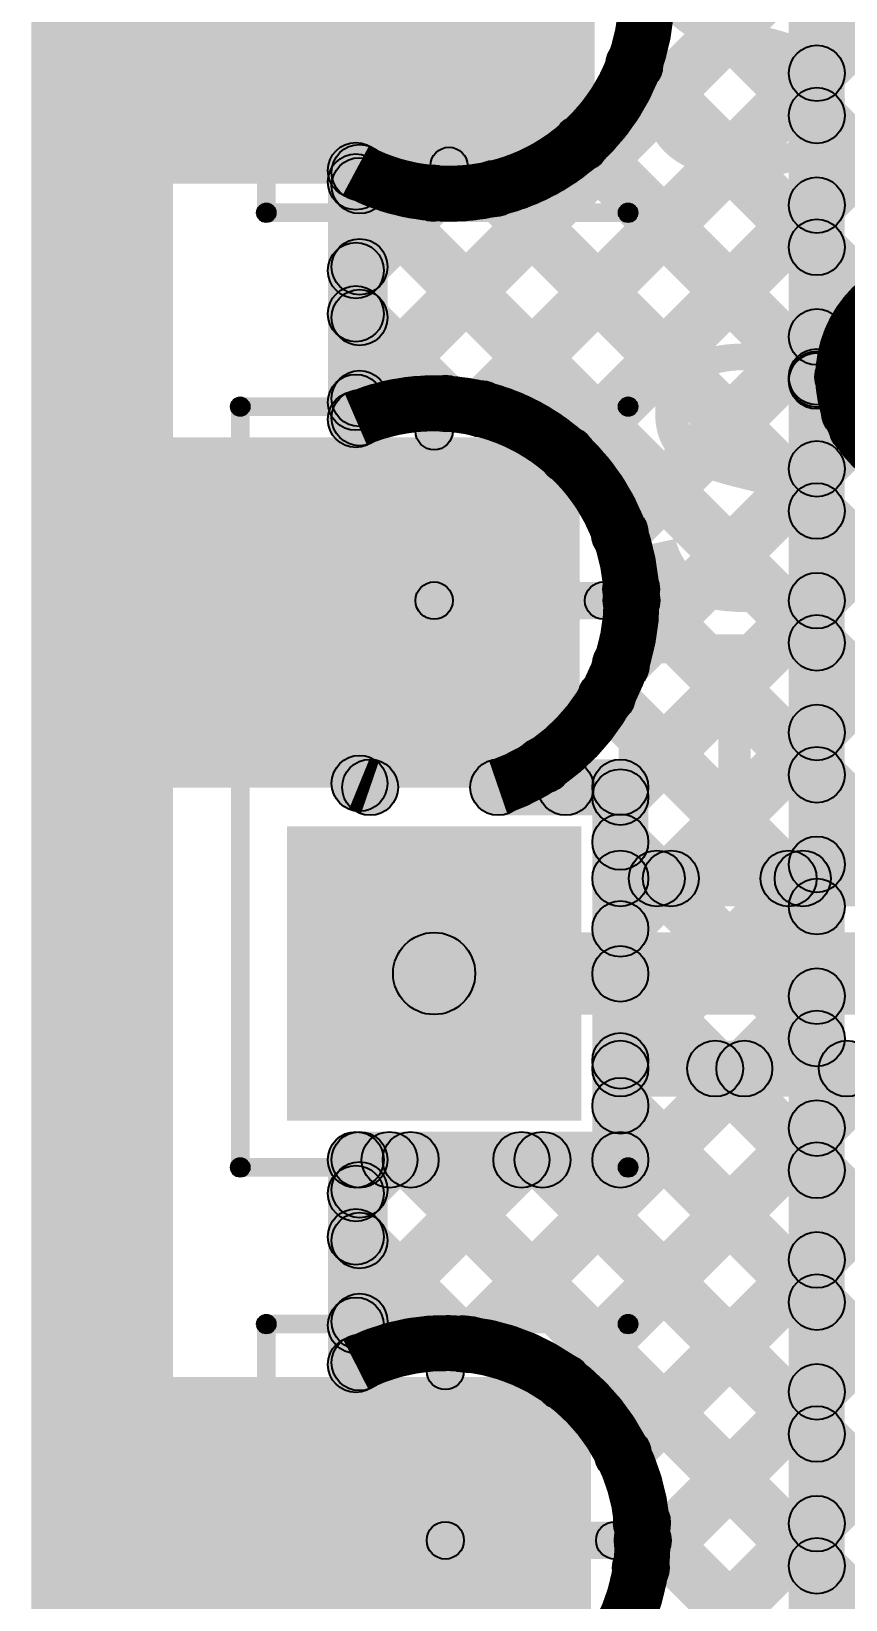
# Model space of a CAD drawing. Header units: millimetres. Extents: x 0 to 210, y 0 to 213.
# Drawn here: x -0.101 to 0.1173, y 0.6701 to 1.0906 of the extents above; entities that cross this region are included whole.
import ezdxf

# ---------------------------------------------------------------- set-up
doc = ezdxf.new("R2010")
doc.units = ezdxf.units.MM
doc.header["$MEASUREMENT"] = 0
for name, color, linetype in [('BottomLayer', 5, 'Continuous'), ('BottomSolder', 6, 'Continuous'), ('PadHoleLayer', 156, 'Continuous'), ('TopLayer', 1, 'Continuous'), ('TopOverlay', 2, 'Continuous'), ('TopSolder', 216, 'Continuous')]:
    doc.layers.add(name, color=color, linetype=linetype)

# ---------------------------------------------------------------- blocks, each defined once
blk = doc.blocks.new('HDR_F_1X3_3')
at = {"layer": 'BottomLayer'}
blk.add_hatch(color=5, dxfattribs=at).paths.add_polyline_path([(-0.03543, 0.03543), (0.03543, 0.03543), (0.03543, -0.03543), (-0.03543, -0.03543)])
h = blk.add_hatch(color=5, dxfattribs=at)
edge = h.paths.add_edge_path()
edge.add_arc((0.1, 0), 0.03543, 0, 360)
h = blk.add_hatch(color=5, dxfattribs=at)
edge = h.paths.add_edge_path()
edge.add_arc((0.2, 0), 0.03543, 0, 360)
at = {"layer": 'BottomSolder'}
blk.add_hatch(color=6, dxfattribs=at).paths.add_polyline_path([(-0.03943, 0.03943), (0.03943, 0.03943), (0.03943, -0.03943), (-0.03943, -0.03943)])
h = blk.add_hatch(color=6, dxfattribs=at)
edge = h.paths.add_edge_path()
edge.add_arc((0.1, 0), 0.03943, 0, 360)
h = blk.add_hatch(color=6, dxfattribs=at)
edge = h.paths.add_edge_path()
edge.add_arc((0.2, 0), 0.03943, 0, 360)
at = {"layer": 'PadHoleLayer'}
h = blk.add_hatch(color=156, dxfattribs=at)
edge = h.paths.add_edge_path()
edge.add_arc((0, 0), 0.01772, 0, 360)
h = blk.add_hatch(color=156, dxfattribs=at)
edge = h.paths.add_edge_path()
edge.add_arc((0.1, 0), 0.01772, 0, 360)
h = blk.add_hatch(color=156, dxfattribs=at)
edge = h.paths.add_edge_path()
edge.add_arc((0.2, 0), 0.01772, 0, 360)
at = {"layer": 'TopLayer'}
blk.add_hatch(color=1, dxfattribs=at).paths.add_polyline_path([(-0.03543, 0.03543), (0.03543, 0.03543), (0.03543, -0.03543), (-0.03543, -0.03543)])
h = blk.add_hatch(color=1, dxfattribs=at)
edge = h.paths.add_edge_path()
edge.add_arc((0.1, 0), 0.03543, 0, 360)
h = blk.add_hatch(color=1, dxfattribs=at)
edge = h.paths.add_edge_path()
edge.add_arc((0.2, 0), 0.03543, 0, 360)
at = {"layer": 'TopOverlay'}
h = blk.add_hatch(color=2, dxfattribs=at)
edge = h.paths.add_edge_path()
edge.add_arc((-0.062, 0.048), 0.0025, 0, 360)
h = blk.add_hatch(color=2, dxfattribs=at)
edge = h.paths.add_edge_path()
edge.add_arc((-0.062, 0.048), 0.0025, 0, 360)
for points in [[(-0.062, 0.0455), (-0.062, 0.0505), (0.258, 0.0505), (0.258, 0.0455)], [(-0.0645, 0.048), (-0.0595, 0.048), (-0.0595, -0.049), (-0.0645, -0.049)], [(0.2555, 0.048), (0.2605, 0.048), (0.2605, -0.049), (0.2555, -0.049)], [(-0.062, -0.0515), (-0.062, -0.0465), (0.258, -0.0465), (0.258, -0.0515)]]:
    blk.add_hatch(color=2, dxfattribs=at).paths.add_polyline_path(points)
h = blk.add_hatch(color=2, dxfattribs=at)
edge = h.paths.add_edge_path()
edge.add_arc((0.258, 0.048), 0.0025, 0, 360)
h = blk.add_hatch(color=2, dxfattribs=at)
edge = h.paths.add_edge_path()
edge.add_arc((0.258, 0.048), 0.0025, 0, 360)
h = blk.add_hatch(color=2, dxfattribs=at)
edge = h.paths.add_edge_path()
edge.add_arc((-0.062, -0.049), 0.0025, 0, 360)
h = blk.add_hatch(color=2, dxfattribs=at)
edge = h.paths.add_edge_path()
edge.add_arc((-0.062, -0.049), 0.0025, 0, 360)
h = blk.add_hatch(color=2, dxfattribs=at)
edge = h.paths.add_edge_path()
edge.add_arc((0.258, -0.049), 0.0025, 0, 360)
h = blk.add_hatch(color=2, dxfattribs=at)
edge = h.paths.add_edge_path()
edge.add_arc((0.258, -0.049), 0.0025, 0, 360)
at = {"layer": 'TopSolder'}
blk.add_hatch(color=216, dxfattribs=at).paths.add_polyline_path([(-0.03943, 0.03943), (0.03943, 0.03943), (0.03943, -0.03943), (-0.03943, -0.03943)])
h = blk.add_hatch(color=216, dxfattribs=at)
edge = h.paths.add_edge_path()
edge.add_arc((0.1, 0), 0.03943, 0, 360)
h = blk.add_hatch(color=216, dxfattribs=at)
edge = h.paths.add_edge_path()
edge.add_arc((0.2, 0), 0.03943, 0, 360)
at = {"layer": 'TopOverlay'}
for centre in [(-0.062, 0.048), (-0.062, 0.048), (0.258, 0.048), (0.258, 0.048), (-0.062, -0.049), (-0.062, -0.049), (0.258, -0.049), (0.258, -0.049)]:
    blk.add_circle(centre, 0.0025, dxfattribs=at)
blk = doc.blocks.new('HDR_F_1X2_10')
at = {"layer": 'BottomLayer'}
blk.add_hatch(color=5, dxfattribs=at).paths.add_polyline_path([(-0.08543, 0.03543), (-0.01457, 0.03543), (-0.01457, -0.03543), (-0.08543, -0.03543)])
h = blk.add_hatch(color=5, dxfattribs=at)
edge = h.paths.add_edge_path()
edge.add_arc((0.05, 0), 0.03543, 0, 360)
at = {"layer": 'BottomSolder'}
blk.add_hatch(color=6, dxfattribs=at).paths.add_polyline_path([(-0.08943, 0.03943), (-0.01057, 0.03943), (-0.01057, -0.03943), (-0.08943, -0.03943)])
h = blk.add_hatch(color=6, dxfattribs=at)
edge = h.paths.add_edge_path()
edge.add_arc((0.05, 0), 0.03943, 0, 360)
at = {"layer": 'PadHoleLayer'}
h = blk.add_hatch(color=156, dxfattribs=at)
edge = h.paths.add_edge_path()
edge.add_arc((-0.05, 0), 0.01772, 0, 360)
h = blk.add_hatch(color=156, dxfattribs=at)
edge = h.paths.add_edge_path()
edge.add_arc((0.05, 0), 0.01772, 0, 360)
at = {"layer": 'TopLayer'}
blk.add_hatch(color=1, dxfattribs=at).paths.add_polyline_path([(-0.08543, 0.03543), (-0.01457, 0.03543), (-0.01457, -0.03543), (-0.08543, -0.03543)])
h = blk.add_hatch(color=1, dxfattribs=at)
edge = h.paths.add_edge_path()
edge.add_arc((0.05, 0), 0.03543, 0, 360)
at = {"layer": 'TopOverlay'}
h = blk.add_hatch(color=2, dxfattribs=at)
edge = h.paths.add_edge_path()
edge.add_arc((-0.102, 0.052), 0.0025, 0, 360)
h = blk.add_hatch(color=2, dxfattribs=at)
edge = h.paths.add_edge_path()
edge.add_arc((-0.102, 0.052), 0.0025, 0, 360)
for points in [[(-0.1045, 0.052), (-0.0995, 0.052), (-0.0995, -0.052), (-0.1045, -0.052)], [(-0.102, 0.0495), (-0.102, 0.0545), (0.102, 0.0545), (0.102, 0.0495)], [(0.0995, 0.052), (0.1045, 0.052), (0.1045, -0.052), (0.0995, -0.052)], [(-0.102, -0.0545), (-0.102, -0.0495), (0.102, -0.0495), (0.102, -0.0545)]]:
    blk.add_hatch(color=2, dxfattribs=at).paths.add_polyline_path(points)
h = blk.add_hatch(color=2, dxfattribs=at)
edge = h.paths.add_edge_path()
edge.add_arc((0.102, 0.052), 0.0025, 0, 360)
h = blk.add_hatch(color=2, dxfattribs=at)
edge = h.paths.add_edge_path()
edge.add_arc((0.102, 0.052), 0.0025, 0, 360)
h = blk.add_hatch(color=2, dxfattribs=at)
edge = h.paths.add_edge_path()
edge.add_arc((-0.102, -0.052), 0.0025, 0, 360)
h = blk.add_hatch(color=2, dxfattribs=at)
edge = h.paths.add_edge_path()
edge.add_arc((-0.102, -0.052), 0.0025, 0, 360)
h = blk.add_hatch(color=2, dxfattribs=at)
edge = h.paths.add_edge_path()
edge.add_arc((0.102, -0.052), 0.0025, 0, 360)
h = blk.add_hatch(color=2, dxfattribs=at)
edge = h.paths.add_edge_path()
edge.add_arc((0.102, -0.052), 0.0025, 0, 360)
at = {"layer": 'TopSolder'}
blk.add_hatch(color=216, dxfattribs=at).paths.add_polyline_path([(-0.08943, 0.03943), (-0.01057, 0.03943), (-0.01057, -0.03943), (-0.08943, -0.03943)])
h = blk.add_hatch(color=216, dxfattribs=at)
edge = h.paths.add_edge_path()
edge.add_arc((0.05, 0), 0.03943, 0, 360)
at = {"layer": 'TopOverlay'}
for centre in [(-0.102, 0.052), (-0.102, 0.052), (0.102, 0.052), (0.102, 0.052), (-0.102, -0.052), (-0.102, -0.052), (0.102, -0.052), (0.102, -0.052)]:
    blk.add_circle(centre, 0.0025, dxfattribs=at)
blk = doc.blocks.new('HDR_F_1X3_12')
at = {"layer": 'BottomLayer'}
blk.add_hatch(color=5, dxfattribs=at).paths.add_polyline_path([(-0.03543, 0.03543), (0.03543, 0.03543), (0.03543, -0.03543), (-0.03543, -0.03543)])
h = blk.add_hatch(color=5, dxfattribs=at)
edge = h.paths.add_edge_path()
edge.add_arc((0.1, 0), 0.03543, 0, 360)
h = blk.add_hatch(color=5, dxfattribs=at)
edge = h.paths.add_edge_path()
edge.add_arc((0.2, 0), 0.03543, 0, 360)
at = {"layer": 'BottomSolder'}
blk.add_hatch(color=6, dxfattribs=at).paths.add_polyline_path([(-0.03943, 0.03943), (0.03943, 0.03943), (0.03943, -0.03943), (-0.03943, -0.03943)])
h = blk.add_hatch(color=6, dxfattribs=at)
edge = h.paths.add_edge_path()
edge.add_arc((0.1, 0), 0.03943, 0, 360)
h = blk.add_hatch(color=6, dxfattribs=at)
edge = h.paths.add_edge_path()
edge.add_arc((0.2, 0), 0.03943, 0, 360)
at = {"layer": 'PadHoleLayer'}
h = blk.add_hatch(color=156, dxfattribs=at)
edge = h.paths.add_edge_path()
edge.add_arc((0, 0), 0.01772, 0, 360)
h = blk.add_hatch(color=156, dxfattribs=at)
edge = h.paths.add_edge_path()
edge.add_arc((0.1, 0), 0.01772, 0, 360)
h = blk.add_hatch(color=156, dxfattribs=at)
edge = h.paths.add_edge_path()
edge.add_arc((0.2, 0), 0.01772, 0, 360)
at = {"layer": 'TopLayer'}
blk.add_hatch(color=1, dxfattribs=at).paths.add_polyline_path([(-0.03543, 0.03543), (0.03543, 0.03543), (0.03543, -0.03543), (-0.03543, -0.03543)])
h = blk.add_hatch(color=1, dxfattribs=at)
edge = h.paths.add_edge_path()
edge.add_arc((0.1, 0), 0.03543, 0, 360)
h = blk.add_hatch(color=1, dxfattribs=at)
edge = h.paths.add_edge_path()
edge.add_arc((0.2, 0), 0.03543, 0, 360)
at = {"layer": 'TopOverlay'}
h = blk.add_hatch(color=2, dxfattribs=at)
edge = h.paths.add_edge_path()
edge.add_arc((-0.062, 0.048), 0.0025, 0, 360)
h = blk.add_hatch(color=2, dxfattribs=at)
edge = h.paths.add_edge_path()
edge.add_arc((-0.062, 0.048), 0.0025, 0, 360)
for points in [[(0.258, 0.0505), (0.258, 0.0455), (-0.062, 0.0455), (-0.062, 0.0505)], [(-0.0595, -0.049), (-0.0645, -0.049), (-0.0645, 0.048), (-0.0595, 0.048)], [(0.2605, -0.049), (0.2555, -0.049), (0.2555, 0.048), (0.2605, 0.048)], [(0.258, -0.0465), (0.258, -0.0515), (-0.062, -0.0515), (-0.062, -0.0465)]]:
    blk.add_hatch(color=2, dxfattribs=at).paths.add_polyline_path(points)
h = blk.add_hatch(color=2, dxfattribs=at)
edge = h.paths.add_edge_path()
edge.add_arc((0.258, 0.048), 0.0025, 0, 360)
h = blk.add_hatch(color=2, dxfattribs=at)
edge = h.paths.add_edge_path()
edge.add_arc((0.258, 0.048), 0.0025, 0, 360)
h = blk.add_hatch(color=2, dxfattribs=at)
edge = h.paths.add_edge_path()
edge.add_arc((-0.062, -0.049), 0.0025, 0, 360)
h = blk.add_hatch(color=2, dxfattribs=at)
edge = h.paths.add_edge_path()
edge.add_arc((-0.062, -0.049), 0.0025, 0, 360)
h = blk.add_hatch(color=2, dxfattribs=at)
edge = h.paths.add_edge_path()
edge.add_arc((0.258, -0.049), 0.0025, 0, 360)
h = blk.add_hatch(color=2, dxfattribs=at)
edge = h.paths.add_edge_path()
edge.add_arc((0.258, -0.049), 0.0025, 0, 360)
at = {"layer": 'TopSolder'}
blk.add_hatch(color=216, dxfattribs=at).paths.add_polyline_path([(-0.03943, 0.03943), (0.03943, 0.03943), (0.03943, -0.03943), (-0.03943, -0.03943)])
h = blk.add_hatch(color=216, dxfattribs=at)
edge = h.paths.add_edge_path()
edge.add_arc((0.1, 0), 0.03943, 0, 360)
h = blk.add_hatch(color=216, dxfattribs=at)
edge = h.paths.add_edge_path()
edge.add_arc((0.2, 0), 0.03943, 0, 360)
at = {"layer": 'TopOverlay'}
for centre in [(-0.062, 0.048), (-0.062, 0.048), (0.258, 0.048), (0.258, 0.048), (-0.062, -0.049), (-0.062, -0.049), (0.258, -0.049), (0.258, -0.049)]:
    blk.add_circle(centre, 0.0025, dxfattribs=at)

msp = doc.modelspace()

# ---------------------------------------------------------------- hatches: boundary and pattern name
at = {"layer": 'BottomLayer'}
for points in [[(-0.101, -0.1), (-0.063, -0.1), (-0.063, 3.285), (-0.101, 3.285)], [(0.04201, 1.16042), (0.05262, 1.17103), (0.24308, 0.98057), (0.23247, 0.96997)], [(0.05002, 1.04979), (0.05002, 1.14379), (-0.07723, 1.14379), (-0.07723, 1.04979)], [(-0.0077, 0.98686), (-0.0183, 0.99747), (0.11805, 1.13382), (0.12865, 1.12321)], [(0.02491, 0.98411), (0.0143, 0.99472), (0.1534, 1.13382), (0.16401, 1.12321)], [(0.04797, 0.97182), (0.03736, 0.98242), (0.18795, 1.13301), (0.19855, 1.1224)], [(0.06212, 0.95061), (0.05151, 0.96122), (0.2233, 1.13301), (0.23391, 1.1224)], [(0.05605, 1.11103), (0.06665, 1.12164), (0.16354, 1.02476), (0.15293, 1.01415)], [(0.016, 1.05457), (0.006, 1.05457), (0.006, 1.1), (0.016, 1.1)], [(0.05536, 1.07637), (0.06596, 1.08698), (0.13038, 1.02256), (0.11977, 1.01195)], [(0.04106, 1.05531), (0.05167, 1.06592), (0.12376, 0.99382), (0.11315, 0.98322)], [(-0.0055, 0.98702), (-0.0205, 0.98702), (-0.0205, 1.05282), (-0.0055, 1.05282)], [(-0.0183, 1.04396), (-0.0077, 1.05457), (0.17806, 0.86881), (0.16746, 0.8582)], [(-0.0077, 1.02222), (-0.0183, 1.03282), (0.00142, 1.05254), (0.01202, 1.04194)], [(0.01784, 1.04317), (0.02845, 1.05378), (0.21314, 0.86908), (0.20254, 0.85848)], [(0.07578, 0.8582), (0.06517, 0.86881), (0.23247, 1.03611), (0.24308, 1.0255)], [(-0.0183, 1.00861), (-0.0077, 1.01921), (0.01536, 0.99615), (0.00476, 0.98555)], [(0.11113, 0.8582), (0.10052, 0.86881), (0.23247, 1.00075), (0.24308, 0.99015)], [(0.06236, 0.9155), (0.05176, 0.92611), (0.11524, 0.98959), (0.12585, 0.97899)], [(0.04602, 0.8878), (0.04602, 0.9818), (-0.08123, 0.9818), (-0.08123, 0.8878)], [(0.012, 0.93801), (0.002, 0.93801), (0.002, 0.98344), (0.012, 0.98344)], [(0.06224, 0.88002), (0.05163, 0.89063), (0.138, 0.97699), (0.1486, 0.96639)], [(0.05454, 0.93576), (0.06515, 0.94637), (0.14271, 0.86881), (0.1321, 0.8582)], [(0.007, 0.93301), (0.007, 0.94301), (0.05243, 0.94301), (0.05243, 0.93301)], [(0.04796, 0.90699), (0.05857, 0.91759), (0.10735, 0.86881), (0.09674, 0.8582)], [(0.07126, 0.6062), (0.06065, 0.6168), (0.34694, 0.90309), (0.35755, 0.89249)], [(0.03098, 0.88861), (0.04159, 0.89922), (0.04756, 0.89324), (0.03696, 0.88264)], [(0.02418, 0.88044), (0.02418, 0.89544), (0.05693, 0.89544), (0.05693, 0.88044)], [(0.06443, 0.86351), (0.04943, 0.86351), (0.04943, 0.88794), (0.06443, 0.88794)], [(0.05163, 0.86796), (0.06224, 0.87857), (0.072, 0.86881), (0.06139, 0.8582)], [(0.05693, 0.85601), (0.05693, 0.87101), (0.20351, 0.87101), (0.20351, 0.85601)], [(0.007, 0.82701), (0.007, 0.84901), (0.20351, 0.84901), (0.20351, 0.82701)], [(0.04807, 0.61837), (0.03747, 0.62898), (0.23433, 0.82584), (0.24494, 0.81523)], [(0.05693, 0.80501), (0.05693, 0.82001), (0.20351, 0.82001), (0.20351, 0.80501)], [(0.02154, 0.73326), (0.01094, 0.74387), (0.08488, 0.81781), (0.09549, 0.8072)], [(0.04684, 0.72321), (0.03624, 0.73381), (0.12023, 0.81781), (0.13084, 0.8072)], [(0.06288, 0.70389), (0.05228, 0.7145), (0.15559, 0.81781), (0.1662, 0.8072)], [(0.06773, 0.67338), (0.05712, 0.68399), (0.19095, 0.81781), (0.20155, 0.8072)], [(0.07703, 0.8072), (0.08764, 0.81781), (0.2376, 0.66785), (0.22699, 0.65724)], [(0.11239, 0.8072), (0.123, 0.81781), (0.25766, 0.68315), (0.24705, 0.67254)], [(0.06443, 0.78807), (0.04943, 0.78807), (0.04943, 0.81251), (0.06443, 0.81251)], [(0.05163, 0.79725), (0.06224, 0.80786), (0.2318, 0.63829), (0.2212, 0.62769)], [(-0.013, 0.78057), (-0.013, 0.79557), (0.05693, 0.79557), (0.05693, 0.78057)], [(-0.0077, 0.77473), (-0.0183, 0.78534), (-0.01026, 0.79338), (0.00034, 0.78277)], [(-0.0077, 0.73938), (-0.0183, 0.74998), (0.02509, 0.79338), (0.0357, 0.78277)], [(-0.0046, 0.78277), (0.00601, 0.79338), (0.2318, 0.56758), (0.2212, 0.55697)], [(0.03076, 0.78277), (0.04136, 0.79338), (0.2318, 0.60294), (0.2212, 0.59233)], [(-0.0055, 0.73367), (-0.0205, 0.73367), (-0.0205, 0.78807), (-0.0055, 0.78807)], [(-0.0183, 0.76112), (-0.0077, 0.77173), (0.02, 0.74403), (0.00939, 0.73342)], [(0.04902, 0.63579), (0.04902, 0.72979), (-0.07823, 0.72979), (-0.07823, 0.63579)], [(0.015, 0.686), (0.005, 0.686), (0.005, 0.73143), (0.015, 0.73143)], [(0.05742, 0.68539), (0.06803, 0.696), (0.20039, 0.56364), (0.18978, 0.55303)], [(0.01, 0.681), (0.01, 0.691), (0.05543, 0.691), (0.05543, 0.681)]]:
    msp.add_hatch(color=5, dxfattribs=at).paths.add_polyline_path(points)
h = msp.add_hatch(color=5, dxfattribs=at)
edge = h.paths.add_edge_path()
edge.add_arc((0.06066, 1.08167), 0.0075, 0, 360)
h = msp.add_hatch(color=5, dxfattribs=at)
edge = h.paths.add_edge_path()
edge.add_arc((0.04636, 1.06061), 0.0075, 0, 360)
h = msp.add_hatch(color=5, dxfattribs=at)
edge = h.paths.add_edge_path()
edge.add_arc((-0.013, 1.05282), 0.0075, 0, 360)
h = msp.add_hatch(color=5, dxfattribs=at)
edge = h.paths.add_edge_path()
edge.add_arc((-0.013, 1.05282), 0.0075, 0, 360)
h = msp.add_hatch(color=5, dxfattribs=at)
edge = h.paths.add_edge_path()
edge.add_arc((-0.013, 1.04926), 0.0075, 0, 360)
h = msp.add_hatch(color=5, dxfattribs=at)
edge = h.paths.add_edge_path()
edge.add_arc((0.011, 1.05457), 0.005, 0, 360)
h = msp.add_hatch(color=5, dxfattribs=at)
edge = h.paths.add_edge_path()
edge.add_arc((0.02314, 1.04848), 0.0075, 0, 360)
h = msp.add_hatch(color=5, dxfattribs=at)
edge = h.paths.add_edge_path()
edge.add_arc((0.00672, 1.04724), 0.0075, 0, 360)
h = msp.add_hatch(color=5, dxfattribs=at)
edge = h.paths.add_edge_path()
edge.add_arc((-0.013, 1.02752), 0.0075, 0, 360)
h = msp.add_hatch(color=5, dxfattribs=at)
edge = h.paths.add_edge_path()
edge.add_arc((-0.013, 1.01391), 0.0075, 0, 360)
h = msp.add_hatch(color=5, dxfattribs=at)
edge = h.paths.add_edge_path()
edge.add_arc((0.11669, 0.998), 0.0075, 0, 360)
h = msp.add_hatch(color=5, dxfattribs=at)
edge = h.paths.add_edge_path()
edge.add_arc((-0.013, 0.99217), 0.0075, 0, 360)
h = msp.add_hatch(color=5, dxfattribs=at)
edge = h.paths.add_edge_path()
edge.add_arc((0.01006, 0.99085), 0.0075, 0, 360)
h = msp.add_hatch(color=5, dxfattribs=at)
edge = h.paths.add_edge_path()
edge.add_arc((0.01961, 0.98942), 0.0075, 0, 360)
h = msp.add_hatch(color=5, dxfattribs=at)
edge = h.paths.add_edge_path()
edge.add_arc((-0.013, 0.98702), 0.0075, 0, 360)
h = msp.add_hatch(color=5, dxfattribs=at)
edge = h.paths.add_edge_path()
edge.add_arc((-0.013, 0.98702), 0.0075, 0, 360)
h = msp.add_hatch(color=5, dxfattribs=at)
edge = h.paths.add_edge_path()
edge.add_arc((0.11846, 0.98852), 0.0075, 0, 360)
h = msp.add_hatch(color=5, dxfattribs=at)
edge = h.paths.add_edge_path()
edge.add_arc((0.007, 0.98344), 0.005, 0, 360)
h = msp.add_hatch(color=5, dxfattribs=at)
edge = h.paths.add_edge_path()
edge.add_arc((0.12054, 0.98429), 0.0075, 0, 360)
h = msp.add_hatch(color=5, dxfattribs=at)
edge = h.paths.add_edge_path()
edge.add_arc((0.04267, 0.97712), 0.0075, 0, 360)
h = msp.add_hatch(color=5, dxfattribs=at)
edge = h.paths.add_edge_path()
edge.add_arc((0.05681, 0.95591), 0.0075, 0, 360)
h = msp.add_hatch(color=5, dxfattribs=at)
edge = h.paths.add_edge_path()
edge.add_arc((0.05984, 0.94106), 0.0075, 0, 360)
h = msp.add_hatch(color=5, dxfattribs=at)
edge = h.paths.add_edge_path()
edge.add_arc((0.007, 0.93801), 0.005, 0, 360)
h = msp.add_hatch(color=5, dxfattribs=at)
edge = h.paths.add_edge_path()
edge.add_arc((0.007, 0.93801), 0.005, 0, 360)
h = msp.add_hatch(color=5, dxfattribs=at)
edge = h.paths.add_edge_path()
edge.add_arc((0.05243, 0.93801), 0.005, 0, 360)
h = msp.add_hatch(color=5, dxfattribs=at)
edge = h.paths.add_edge_path()
edge.add_arc((0.05993, 0.93801), 0.0075, 0, 360)
h = msp.add_hatch(color=5, dxfattribs=at)
edge = h.paths.add_edge_path()
edge.add_arc((0.05993, 0.93801), 0.0075, 0, 360)
h = msp.add_hatch(color=5, dxfattribs=at)
edge = h.paths.add_edge_path()
edge.add_arc((0.05706, 0.92081), 0.0075, 0, 360)
h = msp.add_hatch(color=5, dxfattribs=at)
edge = h.paths.add_edge_path()
edge.add_arc((0.05327, 0.91229), 0.0075, 0, 360)
h = msp.add_hatch(color=5, dxfattribs=at)
edge = h.paths.add_edge_path()
edge.add_arc((0.03629, 0.89391), 0.0075, 0, 360)
h = msp.add_hatch(color=5, dxfattribs=at)
edge = h.paths.add_edge_path()
edge.add_arc((-0.013, 0.889), 0.0075, 0, 360)
h = msp.add_hatch(color=5, dxfattribs=at)
edge = h.paths.add_edge_path()
edge.add_arc((-0.01018, 0.88794), 0.0075, 0, 360)
h = msp.add_hatch(color=5, dxfattribs=at)
edge = h.paths.add_edge_path()
edge.add_arc((0.02418, 0.88794), 0.0075, 0, 360)
h = msp.add_hatch(color=5, dxfattribs=at)
edge = h.paths.add_edge_path()
edge.add_arc((0.02418, 0.88794), 0.0075, 0, 360)
h = msp.add_hatch(color=5, dxfattribs=at)
edge = h.paths.add_edge_path()
edge.add_arc((0.04226, 0.88794), 0.0075, 0, 360)
h = msp.add_hatch(color=5, dxfattribs=at)
edge = h.paths.add_edge_path()
edge.add_arc((0.05693, 0.88794), 0.0075, 0, 360)
h = msp.add_hatch(color=5, dxfattribs=at)
edge = h.paths.add_edge_path()
edge.add_arc((0.05693, 0.88794), 0.0075, 0, 360)
h = msp.add_hatch(color=5, dxfattribs=at)
edge = h.paths.add_edge_path()
edge.add_arc((0.05693, 0.88532), 0.0075, 0, 360)
h = msp.add_hatch(color=5, dxfattribs=at)
edge = h.paths.add_edge_path()
edge.add_arc((0.05693, 0.87327), 0.0075, 0, 360)
h = msp.add_hatch(color=5, dxfattribs=at)
edge = h.paths.add_edge_path()
edge.add_arc((0.05693, 0.86351), 0.0075, 0, 360)
h = msp.add_hatch(color=5, dxfattribs=at)
edge = h.paths.add_edge_path()
edge.add_arc((0.05693, 0.86351), 0.0075, 0, 360)
h = msp.add_hatch(color=5, dxfattribs=at)
edge = h.paths.add_edge_path()
edge.add_arc((0.06669, 0.86351), 0.0075, 0, 360)
h = msp.add_hatch(color=5, dxfattribs=at)
edge = h.paths.add_edge_path()
edge.add_arc((0.07047, 0.86351), 0.0075, 0, 360)
h = msp.add_hatch(color=5, dxfattribs=at)
edge = h.paths.add_edge_path()
edge.add_arc((0.10205, 0.86351), 0.0075, 0, 360)
h = msp.add_hatch(color=5, dxfattribs=at)
edge = h.paths.add_edge_path()
edge.add_arc((0.10583, 0.86351), 0.0075, 0, 360)
h = msp.add_hatch(color=5, dxfattribs=at)
edge = h.paths.add_edge_path()
edge.add_arc((0.007, 0.83801), 0.011, 0, 360)
h = msp.add_hatch(color=5, dxfattribs=at)
edge = h.paths.add_edge_path()
edge.add_arc((0.05693, 0.81251), 0.0075, 0, 360)
h = msp.add_hatch(color=5, dxfattribs=at)
edge = h.paths.add_edge_path()
edge.add_arc((0.05693, 0.81251), 0.0075, 0, 360)
h = msp.add_hatch(color=5, dxfattribs=at)
edge = h.paths.add_edge_path()
edge.add_arc((0.08234, 0.81251), 0.0075, 0, 360)
h = msp.add_hatch(color=5, dxfattribs=at)
edge = h.paths.add_edge_path()
edge.add_arc((0.09018, 0.81251), 0.0075, 0, 360)
h = msp.add_hatch(color=5, dxfattribs=at)
edge = h.paths.add_edge_path()
edge.add_arc((0.11769, 0.81251), 0.0075, 0, 360)
h = msp.add_hatch(color=5, dxfattribs=at)
edge = h.paths.add_edge_path()
edge.add_arc((0.05693, 0.80256), 0.0075, 0, 360)
h = msp.add_hatch(color=5, dxfattribs=at)
edge = h.paths.add_edge_path()
edge.add_arc((-0.013, 0.78807), 0.0075, 0, 360)
h = msp.add_hatch(color=5, dxfattribs=at)
edge = h.paths.add_edge_path()
edge.add_arc((-0.013, 0.78807), 0.0075, 0, 360)
h = msp.add_hatch(color=5, dxfattribs=at)
edge = h.paths.add_edge_path()
edge.add_arc((-0.00496, 0.78807), 0.0075, 0, 360)
h = msp.add_hatch(color=5, dxfattribs=at)
edge = h.paths.add_edge_path()
edge.add_arc((0.0007, 0.78807), 0.0075, 0, 360)
h = msp.add_hatch(color=5, dxfattribs=at)
edge = h.paths.add_edge_path()
edge.add_arc((0.03039, 0.78807), 0.0075, 0, 360)
h = msp.add_hatch(color=5, dxfattribs=at)
edge = h.paths.add_edge_path()
edge.add_arc((0.03606, 0.78807), 0.0075, 0, 360)
h = msp.add_hatch(color=5, dxfattribs=at)
edge = h.paths.add_edge_path()
edge.add_arc((0.05693, 0.78807), 0.0075, 0, 360)
h = msp.add_hatch(color=5, dxfattribs=at)
edge = h.paths.add_edge_path()
edge.add_arc((0.05693, 0.78807), 0.0075, 0, 360)
h = msp.add_hatch(color=5, dxfattribs=at)
edge = h.paths.add_edge_path()
edge.add_arc((-0.013, 0.78003), 0.0075, 0, 360)
h = msp.add_hatch(color=5, dxfattribs=at)
edge = h.paths.add_edge_path()
edge.add_arc((-0.013, 0.76642), 0.0075, 0, 360)
h = msp.add_hatch(color=5, dxfattribs=at)
edge = h.paths.add_edge_path()
edge.add_arc((-0.013, 0.74468), 0.0075, 0, 360)
h = msp.add_hatch(color=5, dxfattribs=at)
edge = h.paths.add_edge_path()
edge.add_arc((0.0147, 0.73872), 0.0075, 0, 360)
h = msp.add_hatch(color=5, dxfattribs=at)
edge = h.paths.add_edge_path()
edge.add_arc((0.01624, 0.73856), 0.0075, 0, 360)
h = msp.add_hatch(color=5, dxfattribs=at)
edge = h.paths.add_edge_path()
edge.add_arc((-0.013, 0.73367), 0.0075, 0, 360)
h = msp.add_hatch(color=5, dxfattribs=at)
edge = h.paths.add_edge_path()
edge.add_arc((-0.013, 0.73367), 0.0075, 0, 360)
h = msp.add_hatch(color=5, dxfattribs=at)
edge = h.paths.add_edge_path()
edge.add_arc((0.01, 0.73143), 0.005, 0, 360)
h = msp.add_hatch(color=5, dxfattribs=at)
edge = h.paths.add_edge_path()
edge.add_arc((0.04154, 0.72851), 0.0075, 0, 360)
h = msp.add_hatch(color=5, dxfattribs=at)
edge = h.paths.add_edge_path()
edge.add_arc((0.05758, 0.70919), 0.0075, 0, 360)
h = msp.add_hatch(color=5, dxfattribs=at)
edge = h.paths.add_edge_path()
edge.add_arc((0.06272, 0.6907), 0.0075, 0, 360)
h = msp.add_hatch(color=5, dxfattribs=at)
edge = h.paths.add_edge_path()
edge.add_arc((0.01, 0.686), 0.005, 0, 360)
h = msp.add_hatch(color=5, dxfattribs=at)
edge = h.paths.add_edge_path()
edge.add_arc((0.01, 0.686), 0.005, 0, 360)
h = msp.add_hatch(color=5, dxfattribs=at)
edge = h.paths.add_edge_path()
edge.add_arc((0.05543, 0.686), 0.005, 0, 360)
h = msp.add_hatch(color=5, dxfattribs=at)
edge = h.paths.add_edge_path()
edge.add_arc((0.06293, 0.686), 0.0075, 0, 360)
h = msp.add_hatch(color=5, dxfattribs=at)
edge = h.paths.add_edge_path()
edge.add_arc((0.06293, 0.686), 0.0075, 0, 360)
h = msp.add_hatch(color=5, dxfattribs=at)
edge = h.paths.add_edge_path()
edge.add_arc((0.06242, 0.67868), 0.0075, 0, 360)
at = {"layer": 'TopLayer'}
for points in [[(0.1171, 0.998), (0.1021, 0.998), (0.1021, 1.17583), (0.1171, 1.17583)], [(-0.0087, 0.98586), (-0.0193, 0.99647), (0.10429, 1.12006), (0.1149, 1.10946)], [(0.05605, 1.11103), (0.06665, 1.12164), (0.1149, 1.07339), (0.10429, 1.06279)], [(0.016, 1.05457), (0.006, 1.05457), (0.006, 1.1), (0.016, 1.1)], [(0.05536, 1.07637), (0.06596, 1.08698), (0.1149, 1.03804), (0.10429, 1.02743)], [(0.02491, 0.98411), (0.0143, 0.99472), (0.10429, 1.08471), (0.1149, 1.0741)], [(0.04106, 1.05531), (0.05167, 1.06592), (0.1149, 1.00268), (0.1043, 0.99207)], [(-0.0193, 1.04496), (-0.0087, 1.05557), (0.1149, 0.93197), (0.10429, 0.92137)], [(-0.0065, 0.9866), (-0.0215, 0.9866), (-0.0215, 1.05334), (-0.0065, 1.05334)], [(-0.0087, 1.02122), (-0.0193, 1.03182), (0.00142, 1.05254), (0.01202, 1.04194)], [(0.01784, 1.04317), (0.02845, 1.05378), (0.1149, 0.96733), (0.10429, 0.95672)], [(0.04797, 0.97182), (0.03736, 0.98242), (0.10429, 1.04935), (0.1149, 1.03875)], [(-0.0193, 1.00961), (-0.0087, 1.02021), (0.01536, 0.99615), (0.00476, 0.98555)], [(0.06212, 0.95061), (0.05151, 0.96122), (0.10429, 1.014), (0.1149, 1.00339)], [(0.1171, 0.52359), (0.1021, 0.52359), (0.1021, 0.9969), (0.1171, 0.9969)], [(0.012, 0.93801), (0.002, 0.93801), (0.002, 0.98344), (0.012, 0.98344)], [(0.06236, 0.9155), (0.05176, 0.92611), (0.10429, 0.97864), (0.1149, 0.96804)], [(0.05454, 0.93576), (0.06515, 0.94637), (0.1149, 0.89662), (0.10429, 0.88601)], [(0.007, 0.93301), (0.007, 0.94301), (0.05243, 0.94301), (0.05243, 0.93301)], [(0.06224, 0.88002), (0.05163, 0.89063), (0.10429, 0.94329), (0.1149, 0.93268)], [(0.04796, 0.90699), (0.05857, 0.91759), (0.1149, 0.86126), (0.10429, 0.85066)], [(0.06224, 0.84466), (0.05163, 0.85527), (0.10429, 0.90793), (0.1149, 0.89733)], [(0.03098, 0.88861), (0.04159, 0.89922), (0.04756, 0.89324), (0.03696, 0.88264)], [(0.02418, 0.88044), (0.02418, 0.89544), (0.05693, 0.89544), (0.05693, 0.88044)], [(0.06443, 0.78807), (0.04943, 0.78807), (0.04943, 0.88794), (0.06443, 0.88794)], [(0.05163, 0.86796), (0.06224, 0.87857), (0.1149, 0.82591), (0.10429, 0.8153)], [(0.06224, 0.80931), (0.05163, 0.81992), (0.10429, 0.87258), (0.1149, 0.86197)], [(0.05163, 0.83261), (0.06224, 0.84321), (0.1149, 0.79055), (0.10429, 0.77995)], [(0.02154, 0.73326), (0.01094, 0.74387), (0.10429, 0.83722), (0.1149, 0.82662)], [(0.05163, 0.79725), (0.06224, 0.80786), (0.1149, 0.7552), (0.10429, 0.74459)], [(0.04684, 0.72321), (0.03624, 0.73381), (0.10429, 0.80187), (0.1149, 0.79126)], [(-0.014, 0.78057), (-0.014, 0.79557), (0.05693, 0.79557), (0.05693, 0.78057)], [(-0.0087, 0.77373), (-0.0193, 0.78434), (-0.01026, 0.79338), (0.00034, 0.78277)], [(-0.0087, 0.73838), (-0.0193, 0.74898), (0.02509, 0.79338), (0.0357, 0.78277)], [(-0.0046, 0.78277), (0.00601, 0.79338), (0.1149, 0.68449), (0.10429, 0.67388)], [(0.03076, 0.78277), (0.04136, 0.79338), (0.1149, 0.71984), (0.10429, 0.70923)], [(-0.0065, 0.73318), (-0.0215, 0.73318), (-0.0215, 0.78807), (-0.0065, 0.78807)], [(-0.0193, 0.76212), (-0.0087, 0.77273), (0.02, 0.74403), (0.00939, 0.73342)], [(0.06288, 0.70389), (0.05228, 0.7145), (0.10429, 0.76651), (0.1149, 0.75591)], [(0.015, 0.686), (0.005, 0.686), (0.005, 0.73143), (0.015, 0.73143)], [(0.06773, 0.67338), (0.05712, 0.68399), (0.10429, 0.73116), (0.1149, 0.72055)], [(0.04807, 0.61837), (0.03747, 0.62898), (0.10429, 0.6958), (0.1149, 0.68519)], [(0.05742, 0.68539), (0.06803, 0.696), (0.1149, 0.64913), (0.10429, 0.63852)], [(0.01, 0.681), (0.01, 0.691), (0.05543, 0.691), (0.05543, 0.681)]]:
    msp.add_hatch(color=1, dxfattribs=at).paths.add_polyline_path(points)
h = msp.add_hatch(color=1, dxfattribs=at)
edge = h.paths.add_edge_path()
edge.add_arc((0.06066, 1.08167), 0.0075, 0, 360)
h = msp.add_hatch(color=1, dxfattribs=at)
edge = h.paths.add_edge_path()
edge.add_arc((0.1096, 1.07941), 0.0075, 0, 360)
h = msp.add_hatch(color=1, dxfattribs=at)
edge = h.paths.add_edge_path()
edge.add_arc((0.1096, 1.06809), 0.0075, 0, 360)
h = msp.add_hatch(color=1, dxfattribs=at)
edge = h.paths.add_edge_path()
edge.add_arc((0.04636, 1.06061), 0.0075, 0, 360)
h = msp.add_hatch(color=1, dxfattribs=at)
edge = h.paths.add_edge_path()
edge.add_arc((-0.014, 1.05334), 0.0075, 0, 360)
h = msp.add_hatch(color=1, dxfattribs=at)
edge = h.paths.add_edge_path()
edge.add_arc((-0.014, 1.05334), 0.0075, 0, 360)
h = msp.add_hatch(color=1, dxfattribs=at)
edge = h.paths.add_edge_path()
edge.add_arc((-0.014, 1.05027), 0.0075, 0, 360)
h = msp.add_hatch(color=1, dxfattribs=at)
edge = h.paths.add_edge_path()
edge.add_arc((0.011, 1.05457), 0.005, 0, 360)
h = msp.add_hatch(color=1, dxfattribs=at)
edge = h.paths.add_edge_path()
edge.add_arc((0.02314, 1.04848), 0.0075, 0, 360)
h = msp.add_hatch(color=1, dxfattribs=at)
edge = h.paths.add_edge_path()
edge.add_arc((0.00672, 1.04724), 0.0075, 0, 360)
h = msp.add_hatch(color=1, dxfattribs=at)
edge = h.paths.add_edge_path()
edge.add_arc((0.1096, 1.04405), 0.0075, 0, 360)
h = msp.add_hatch(color=1, dxfattribs=at)
edge = h.paths.add_edge_path()
edge.add_arc((0.1096, 1.03274), 0.0075, 0, 360)
h = msp.add_hatch(color=1, dxfattribs=at)
edge = h.paths.add_edge_path()
edge.add_arc((-0.014, 1.02652), 0.0075, 0, 360)
h = msp.add_hatch(color=1, dxfattribs=at)
edge = h.paths.add_edge_path()
edge.add_arc((-0.014, 1.01491), 0.0075, 0, 360)
h = msp.add_hatch(color=1, dxfattribs=at)
edge = h.paths.add_edge_path()
edge.add_arc((0.1096, 1.0087), 0.0075, 0, 360)
h = msp.add_hatch(color=1, dxfattribs=at)
edge = h.paths.add_edge_path()
edge.add_arc((0.1096, 0.998), 0.0075, 0, 360)
h = msp.add_hatch(color=1, dxfattribs=at)
edge = h.paths.add_edge_path()
edge.add_arc((0.1096, 0.9969), 0.0075, 0, 360)
h = msp.add_hatch(color=1, dxfattribs=at)
edge = h.paths.add_edge_path()
edge.add_arc((0.1096, 0.99738), 0.0075, 0, 360)
h = msp.add_hatch(color=1, dxfattribs=at)
edge = h.paths.add_edge_path()
edge.add_arc((-0.014, 0.99117), 0.0075, 0, 360)
h = msp.add_hatch(color=1, dxfattribs=at)
edge = h.paths.add_edge_path()
edge.add_arc((0.01006, 0.99085), 0.0075, 0, 360)
h = msp.add_hatch(color=1, dxfattribs=at)
edge = h.paths.add_edge_path()
edge.add_arc((0.01961, 0.98942), 0.0075, 0, 360)
h = msp.add_hatch(color=1, dxfattribs=at)
edge = h.paths.add_edge_path()
edge.add_arc((-0.014, 0.9866), 0.0075, 0, 360)
h = msp.add_hatch(color=1, dxfattribs=at)
edge = h.paths.add_edge_path()
edge.add_arc((-0.014, 0.9866), 0.0075, 0, 360)
h = msp.add_hatch(color=1, dxfattribs=at)
edge = h.paths.add_edge_path()
edge.add_arc((0.007, 0.98344), 0.005, 0, 360)
h = msp.add_hatch(color=1, dxfattribs=at)
edge = h.paths.add_edge_path()
edge.add_arc((0.04267, 0.97712), 0.0075, 0, 360)
h = msp.add_hatch(color=1, dxfattribs=at)
edge = h.paths.add_edge_path()
edge.add_arc((0.1096, 0.97334), 0.0075, 0, 360)
h = msp.add_hatch(color=1, dxfattribs=at)
edge = h.paths.add_edge_path()
edge.add_arc((0.1096, 0.96203), 0.0075, 0, 360)
h = msp.add_hatch(color=1, dxfattribs=at)
edge = h.paths.add_edge_path()
edge.add_arc((0.05681, 0.95591), 0.0075, 0, 360)
h = msp.add_hatch(color=1, dxfattribs=at)
edge = h.paths.add_edge_path()
edge.add_arc((0.05984, 0.94106), 0.0075, 0, 360)
h = msp.add_hatch(color=1, dxfattribs=at)
edge = h.paths.add_edge_path()
edge.add_arc((0.007, 0.93801), 0.005, 0, 360)
h = msp.add_hatch(color=1, dxfattribs=at)
edge = h.paths.add_edge_path()
edge.add_arc((0.007, 0.93801), 0.005, 0, 360)
h = msp.add_hatch(color=1, dxfattribs=at)
edge = h.paths.add_edge_path()
edge.add_arc((0.05243, 0.93801), 0.005, 0, 360)
h = msp.add_hatch(color=1, dxfattribs=at)
edge = h.paths.add_edge_path()
edge.add_arc((0.05993, 0.93801), 0.0075, 0, 360)
h = msp.add_hatch(color=1, dxfattribs=at)
edge = h.paths.add_edge_path()
edge.add_arc((0.05993, 0.93801), 0.0075, 0, 360)
h = msp.add_hatch(color=1, dxfattribs=at)
edge = h.paths.add_edge_path()
edge.add_arc((0.1096, 0.93798), 0.0075, 0, 360)
h = msp.add_hatch(color=1, dxfattribs=at)
edge = h.paths.add_edge_path()
edge.add_arc((0.1096, 0.92667), 0.0075, 0, 360)
h = msp.add_hatch(color=1, dxfattribs=at)
edge = h.paths.add_edge_path()
edge.add_arc((0.05706, 0.92081), 0.0075, 0, 360)
h = msp.add_hatch(color=1, dxfattribs=at)
edge = h.paths.add_edge_path()
edge.add_arc((0.05327, 0.91229), 0.0075, 0, 360)
h = msp.add_hatch(color=1, dxfattribs=at)
edge = h.paths.add_edge_path()
edge.add_arc((0.1096, 0.90263), 0.0075, 0, 360)
h = msp.add_hatch(color=1, dxfattribs=at)
edge = h.paths.add_edge_path()
edge.add_arc((0.03629, 0.89391), 0.0075, 0, 360)
h = msp.add_hatch(color=1, dxfattribs=at)
edge = h.paths.add_edge_path()
edge.add_arc((0.1096, 0.89131), 0.0075, 0, 360)
h = msp.add_hatch(color=1, dxfattribs=at)
edge = h.paths.add_edge_path()
edge.add_arc((0.02418, 0.88794), 0.0075, 0, 360)
h = msp.add_hatch(color=1, dxfattribs=at)
edge = h.paths.add_edge_path()
edge.add_arc((0.02418, 0.88794), 0.0075, 0, 360)
h = msp.add_hatch(color=1, dxfattribs=at)
edge = h.paths.add_edge_path()
edge.add_arc((0.04226, 0.88794), 0.0075, 0, 360)
h = msp.add_hatch(color=1, dxfattribs=at)
edge = h.paths.add_edge_path()
edge.add_arc((0.05693, 0.88794), 0.0075, 0, 360)
h = msp.add_hatch(color=1, dxfattribs=at)
edge = h.paths.add_edge_path()
edge.add_arc((0.05693, 0.88794), 0.0075, 0, 360)
h = msp.add_hatch(color=1, dxfattribs=at)
edge = h.paths.add_edge_path()
edge.add_arc((0.05693, 0.88532), 0.0075, 0, 360)
h = msp.add_hatch(color=1, dxfattribs=at)
edge = h.paths.add_edge_path()
edge.add_arc((0.05693, 0.87327), 0.0075, 0, 360)
h = msp.add_hatch(color=1, dxfattribs=at)
edge = h.paths.add_edge_path()
edge.add_arc((0.1096, 0.86727), 0.0075, 0, 360)
h = msp.add_hatch(color=1, dxfattribs=at)
edge = h.paths.add_edge_path()
edge.add_arc((0.1096, 0.85596), 0.0075, 0, 360)
h = msp.add_hatch(color=1, dxfattribs=at)
edge = h.paths.add_edge_path()
edge.add_arc((0.05693, 0.84997), 0.0075, 0, 360)
h = msp.add_hatch(color=1, dxfattribs=at)
edge = h.paths.add_edge_path()
edge.add_arc((0.05693, 0.83791), 0.0075, 0, 360)
h = msp.add_hatch(color=1, dxfattribs=at)
edge = h.paths.add_edge_path()
edge.add_arc((0.1096, 0.83192), 0.0075, 0, 360)
h = msp.add_hatch(color=1, dxfattribs=at)
edge = h.paths.add_edge_path()
edge.add_arc((0.1096, 0.8206), 0.0075, 0, 360)
h = msp.add_hatch(color=1, dxfattribs=at)
edge = h.paths.add_edge_path()
edge.add_arc((0.05693, 0.81461), 0.0075, 0, 360)
h = msp.add_hatch(color=1, dxfattribs=at)
edge = h.paths.add_edge_path()
edge.add_arc((0.05693, 0.80256), 0.0075, 0, 360)
h = msp.add_hatch(color=1, dxfattribs=at)
edge = h.paths.add_edge_path()
edge.add_arc((0.1096, 0.79656), 0.0075, 0, 360)
h = msp.add_hatch(color=1, dxfattribs=at)
edge = h.paths.add_edge_path()
edge.add_arc((-0.014, 0.78807), 0.0075, 0, 360)
h = msp.add_hatch(color=1, dxfattribs=at)
edge = h.paths.add_edge_path()
edge.add_arc((-0.014, 0.78807), 0.0075, 0, 360)
h = msp.add_hatch(color=1, dxfattribs=at)
edge = h.paths.add_edge_path()
edge.add_arc((-0.00496, 0.78807), 0.0075, 0, 360)
h = msp.add_hatch(color=1, dxfattribs=at)
edge = h.paths.add_edge_path()
edge.add_arc((0.0007, 0.78807), 0.0075, 0, 360)
h = msp.add_hatch(color=1, dxfattribs=at)
edge = h.paths.add_edge_path()
edge.add_arc((0.03039, 0.78807), 0.0075, 0, 360)
h = msp.add_hatch(color=1, dxfattribs=at)
edge = h.paths.add_edge_path()
edge.add_arc((0.03606, 0.78807), 0.0075, 0, 360)
h = msp.add_hatch(color=1, dxfattribs=at)
edge = h.paths.add_edge_path()
edge.add_arc((0.05693, 0.78807), 0.0075, 0, 360)
h = msp.add_hatch(color=1, dxfattribs=at)
edge = h.paths.add_edge_path()
edge.add_arc((0.05693, 0.78807), 0.0075, 0, 360)
h = msp.add_hatch(color=1, dxfattribs=at)
edge = h.paths.add_edge_path()
edge.add_arc((0.1096, 0.78525), 0.0075, 0, 360)
h = msp.add_hatch(color=1, dxfattribs=at)
edge = h.paths.add_edge_path()
edge.add_arc((-0.014, 0.77903), 0.0075, 0, 360)
h = msp.add_hatch(color=1, dxfattribs=at)
edge = h.paths.add_edge_path()
edge.add_arc((-0.014, 0.76742), 0.0075, 0, 360)
h = msp.add_hatch(color=1, dxfattribs=at)
edge = h.paths.add_edge_path()
edge.add_arc((0.1096, 0.76121), 0.0075, 0, 360)
h = msp.add_hatch(color=1, dxfattribs=at)
edge = h.paths.add_edge_path()
edge.add_arc((0.1096, 0.74989), 0.0075, 0, 360)
h = msp.add_hatch(color=1, dxfattribs=at)
edge = h.paths.add_edge_path()
edge.add_arc((-0.014, 0.74368), 0.0075, 0, 360)
h = msp.add_hatch(color=1, dxfattribs=at)
edge = h.paths.add_edge_path()
edge.add_arc((0.0147, 0.73872), 0.0075, 0, 360)
h = msp.add_hatch(color=1, dxfattribs=at)
edge = h.paths.add_edge_path()
edge.add_arc((0.01624, 0.73856), 0.0075, 0, 360)
h = msp.add_hatch(color=1, dxfattribs=at)
edge = h.paths.add_edge_path()
edge.add_arc((-0.014, 0.73318), 0.0075, 0, 360)
h = msp.add_hatch(color=1, dxfattribs=at)
edge = h.paths.add_edge_path()
edge.add_arc((-0.014, 0.73318), 0.0075, 0, 360)
h = msp.add_hatch(color=1, dxfattribs=at)
edge = h.paths.add_edge_path()
edge.add_arc((0.01, 0.73143), 0.005, 0, 360)
h = msp.add_hatch(color=1, dxfattribs=at)
edge = h.paths.add_edge_path()
edge.add_arc((0.04154, 0.72851), 0.0075, 0, 360)
h = msp.add_hatch(color=1, dxfattribs=at)
edge = h.paths.add_edge_path()
edge.add_arc((0.1096, 0.72585), 0.0075, 0, 360)
h = msp.add_hatch(color=1, dxfattribs=at)
edge = h.paths.add_edge_path()
edge.add_arc((0.1096, 0.71454), 0.0075, 0, 360)
h = msp.add_hatch(color=1, dxfattribs=at)
edge = h.paths.add_edge_path()
edge.add_arc((0.05758, 0.70919), 0.0075, 0, 360)
h = msp.add_hatch(color=1, dxfattribs=at)
edge = h.paths.add_edge_path()
edge.add_arc((0.06272, 0.6907), 0.0075, 0, 360)
h = msp.add_hatch(color=1, dxfattribs=at)
edge = h.paths.add_edge_path()
edge.add_arc((0.1096, 0.6905), 0.0075, 0, 360)
h = msp.add_hatch(color=1, dxfattribs=at)
edge = h.paths.add_edge_path()
edge.add_arc((0.01, 0.686), 0.005, 0, 360)
h = msp.add_hatch(color=1, dxfattribs=at)
edge = h.paths.add_edge_path()
edge.add_arc((0.01, 0.686), 0.005, 0, 360)
h = msp.add_hatch(color=1, dxfattribs=at)
edge = h.paths.add_edge_path()
edge.add_arc((0.05543, 0.686), 0.005, 0, 360)
h = msp.add_hatch(color=1, dxfattribs=at)
edge = h.paths.add_edge_path()
edge.add_arc((0.06293, 0.686), 0.0075, 0, 360)
h = msp.add_hatch(color=1, dxfattribs=at)
edge = h.paths.add_edge_path()
edge.add_arc((0.06293, 0.686), 0.0075, 0, 360)
h = msp.add_hatch(color=1, dxfattribs=at)
edge = h.paths.add_edge_path()
edge.add_arc((0.06242, 0.67868), 0.0075, 0, 360)
h = msp.add_hatch(color=1, dxfattribs=at)
edge = h.paths.add_edge_path()
edge.add_arc((0.1096, 0.67918), 0.0075, 0, 360)

# ---------------------------------------------------------------- linework, layer by layer
at = {"layer": 'BottomLayer', "const_width": 0.015}
for points in [[(0.06393, 1.1, -0.559811), (-0.013, 1.05282)], [(-0.013, 0.98702, -0.532828), (0.05993, 0.93801)], [(0.05993, 0.93801, -0.320386), (0.02418, 0.88794)], [(-0.01018, 0.88794, -0.014219), (-0.013, 0.889)], [(-0.013, 0.73367, -0.552908), (0.06293, 0.686)], [(0.06293, 0.686, -0.348433), (0.02205, 0.63446)]]:
    msp.add_lwpolyline(points, format="xyb", dxfattribs=at)
msp.add_lwpolyline([(0.16931, 0.998, 1), (0.11669, 0.998, 1)], format="xyb", close=True, dxfattribs=at)
at = {"layer": 'BottomLayer'}
for centre, radius in [((0.06066, 1.08167), 0.0075), ((0.04636, 1.06061), 0.0075), ((-0.013, 1.05282), 0.0075), ((-0.013, 1.05282), 0.0075), ((-0.013, 1.04926), 0.0075), ((0.011, 1.05457), 0.005), ((0.02314, 1.04848), 0.0075), ((0.00672, 1.04724), 0.0075), ((-0.013, 1.02752), 0.0075), ((-0.013, 1.01391), 0.0075), ((0.11669, 0.998), 0.0075), ((-0.013, 0.99217), 0.0075), ((0.01006, 0.99085), 0.0075), ((0.01961, 0.98942), 0.0075), ((-0.013, 0.98702), 0.0075), ((-0.013, 0.98702), 0.0075), ((0.11846, 0.98852), 0.0075), ((0.007, 0.98344), 0.005), ((0.12054, 0.98429), 0.0075), ((0.04267, 0.97712), 0.0075), ((0.05681, 0.95591), 0.0075), ((0.05984, 0.94106), 0.0075), ((0.007, 0.93801), 0.005), ((0.007, 0.93801), 0.005), ((0.05243, 0.93801), 0.005), ((0.05993, 0.93801), 0.0075), ((0.05993, 0.93801), 0.0075), ((0.05706, 0.92081), 0.0075), ((0.05327, 0.91229), 0.0075), ((0.03629, 0.89391), 0.0075), ((-0.013, 0.889), 0.0075), ((-0.01018, 0.88794), 0.0075), ((0.02418, 0.88794), 0.0075), ((0.02418, 0.88794), 0.0075), ((0.04226, 0.88794), 0.0075), ((0.05693, 0.88794), 0.0075), ((0.05693, 0.88794), 0.0075), ((0.05693, 0.88532), 0.0075), ((0.05693, 0.87327), 0.0075), ((0.05693, 0.86351), 0.0075), ((0.05693, 0.86351), 0.0075), ((0.06669, 0.86351), 0.0075), ((0.07047, 0.86351), 0.0075), ((0.10205, 0.86351), 0.0075), ((0.10583, 0.86351), 0.0075), ((0.007, 0.83801), 0.011), ((0.05693, 0.81251), 0.0075), ((0.05693, 0.81251), 0.0075), ((0.08234, 0.81251), 0.0075), ((0.09018, 0.81251), 0.0075), ((0.11769, 0.81251), 0.0075), ((0.05693, 0.80256), 0.0075), ((-0.013, 0.78807), 0.0075), ((-0.013, 0.78807), 0.0075), ((-0.00496, 0.78807), 0.0075), ((0.0007, 0.78807), 0.0075), ((0.03039, 0.78807), 0.0075), ((0.03606, 0.78807), 0.0075), ((0.05693, 0.78807), 0.0075), ((0.05693, 0.78807), 0.0075), ((-0.013, 0.78003), 0.0075), ((-0.013, 0.76642), 0.0075), ((-0.013, 0.74468), 0.0075), ((0.0147, 0.73872), 0.0075), ((0.01624, 0.73856), 0.0075), ((-0.013, 0.73367), 0.0075), ((-0.013, 0.73367), 0.0075), ((0.01, 0.73143), 0.005), ((0.04154, 0.72851), 0.0075), ((0.05758, 0.70919), 0.0075), ((0.06272, 0.6907), 0.0075), ((0.01, 0.686), 0.005), ((0.01, 0.686), 0.005), ((0.05543, 0.686), 0.005), ((0.06293, 0.686), 0.0075), ((0.06293, 0.686), 0.0075), ((0.06242, 0.67868), 0.0075)]:
    msp.add_circle(centre, radius, dxfattribs=at)
at = {"layer": 'TopLayer', "const_width": 0.015}
for points in [[(0.06393, 1.1, -0.56683), (-0.014, 1.05334)], [(-0.014, 0.9866, -0.539423), (0.05993, 0.93801)], [(0.05993, 0.93801, -0.320386), (0.02418, 0.88794)], [(-0.014, 0.73318, -0.559811), (0.06293, 0.686)], [(0.06293, 0.686, -0.348433), (0.02205, 0.63446)]]:
    msp.add_lwpolyline(points, format="xyb", dxfattribs=at)
at = {"layer": 'TopLayer'}
for centre, radius in [((0.06066, 1.08167), 0.0075), ((0.1096, 1.07941), 0.0075), ((0.1096, 1.06809), 0.0075), ((0.04636, 1.06061), 0.0075), ((-0.014, 1.05334), 0.0075), ((-0.014, 1.05334), 0.0075), ((-0.014, 1.05027), 0.0075), ((0.011, 1.05457), 0.005), ((0.02314, 1.04848), 0.0075), ((0.00672, 1.04724), 0.0075), ((0.1096, 1.04405), 0.0075), ((0.1096, 1.03274), 0.0075), ((-0.014, 1.02652), 0.0075), ((-0.014, 1.01491), 0.0075), ((0.1096, 1.0087), 0.0075), ((0.1096, 0.998), 0.0075), ((0.1096, 0.99738), 0.0075), ((0.1096, 0.9969), 0.0075), ((-0.014, 0.99117), 0.0075), ((0.01006, 0.99085), 0.0075), ((0.01961, 0.98942), 0.0075), ((-0.014, 0.9866), 0.0075), ((-0.014, 0.9866), 0.0075), ((0.007, 0.98344), 0.005), ((0.04267, 0.97712), 0.0075), ((0.1096, 0.97334), 0.0075), ((0.1096, 0.96203), 0.0075), ((0.05681, 0.95591), 0.0075), ((0.05984, 0.94106), 0.0075), ((0.007, 0.93801), 0.005), ((0.007, 0.93801), 0.005), ((0.05243, 0.93801), 0.005), ((0.05993, 0.93801), 0.0075), ((0.05993, 0.93801), 0.0075), ((0.1096, 0.93798), 0.0075), ((0.1096, 0.92667), 0.0075), ((0.05706, 0.92081), 0.0075), ((0.05327, 0.91229), 0.0075), ((0.1096, 0.90263), 0.0075), ((0.03629, 0.89391), 0.0075), ((0.1096, 0.89131), 0.0075), ((0.02418, 0.88794), 0.0075), ((0.02418, 0.88794), 0.0075), ((0.04226, 0.88794), 0.0075), ((0.05693, 0.88794), 0.0075), ((0.05693, 0.88794), 0.0075), ((0.05693, 0.88532), 0.0075), ((0.05693, 0.87327), 0.0075), ((0.1096, 0.86727), 0.0075), ((0.1096, 0.85596), 0.0075), ((0.05693, 0.84997), 0.0075), ((0.05693, 0.83791), 0.0075), ((0.1096, 0.83192), 0.0075), ((0.1096, 0.8206), 0.0075), ((0.05693, 0.81461), 0.0075), ((0.05693, 0.80256), 0.0075), ((0.1096, 0.79656), 0.0075), ((-0.014, 0.78807), 0.0075), ((-0.014, 0.78807), 0.0075), ((-0.00496, 0.78807), 0.0075), ((0.0007, 0.78807), 0.0075), ((0.03039, 0.78807), 0.0075), ((0.03606, 0.78807), 0.0075), ((0.05693, 0.78807), 0.0075), ((0.05693, 0.78807), 0.0075), ((0.1096, 0.78525), 0.0075), ((-0.014, 0.77903), 0.0075), ((-0.014, 0.76742), 0.0075), ((0.1096, 0.76121), 0.0075), ((0.1096, 0.74989), 0.0075), ((-0.014, 0.74368), 0.0075), ((0.0147, 0.73872), 0.0075), ((0.01624, 0.73856), 0.0075), ((-0.014, 0.73318), 0.0075), ((-0.014, 0.73318), 0.0075), ((0.01, 0.73143), 0.005), ((0.04154, 0.72851), 0.0075), ((0.1096, 0.72585), 0.0075), ((0.1096, 0.71454), 0.0075), ((0.05758, 0.70919), 0.0075), ((0.06272, 0.6907), 0.0075), ((0.1096, 0.6905), 0.0075), ((0.01, 0.686), 0.005), ((0.01, 0.686), 0.005), ((0.05543, 0.686), 0.005), ((0.06293, 0.686), 0.0075), ((0.06293, 0.686), 0.0075), ((0.06242, 0.67868), 0.0075), ((0.1096, 0.67918), 0.0075)]:
    msp.add_circle(centre, radius, dxfattribs=at)

# ---------------------------------------------------------------- block references
for name, p, rotation in [('HDR_F_1X3_12', (0.011, 1.3), 270), ('HDR_F_1X2_10', (0.007, 0.88801), 90), ('HDR_F_1X3_3', (0.01, 0.486), 90)]:
    msp.add_blockref(name, p, dxfattribs=dict(rotation=rotation))

# ---------------------------------------------------------------- texts
at = {"layer": 'TopOverlay'}
for s, p in [('SERVO_1', (0.059, 1.05236)), ('SERVO_1', (0.059, 0.93592)), ('TESTING', (0.059, 0.85894))]:
    msp.add_text(s, height=0.07, rotation=360, dxfattribs=at).set_placement(p)

doc.saveas('drawing.dxf')
